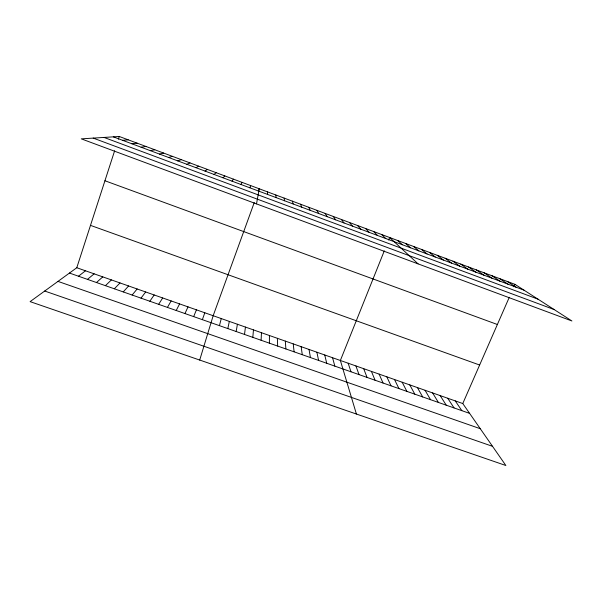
<?xml version="1.0" encoding="UTF-8"?>
<svg xmlns="http://www.w3.org/2000/svg" width="602" height="602" viewBox="0 0 602 602"><rect width="100%" height="100%" fill="white"/><g stroke="black" fill="none" stroke-linecap="round" stroke-linejoin="round"><path stroke-width="0.9" d="M269.395 343.17L269.433 335.51M261.118 340.265L261.449 332.703M267.446 194.378L267.559 191.895M252.825 337.361L253.457 329.888M244.51 334.441L245.435 327.067M236.18 331.521L237.399 324.245M256.505 203.89L259.251 188.795L258.311 191.383M227.819 328.587L229.339 321.408M219.444 325.652L221.265 318.563M199.706 360.056L213.168 315.719L254.247 202.581M76.785 267.732L462.772 403.543L505.876 465.519L30.1 301.632L76.785 267.732L114.643 150.756M118.398 139.167L119.264 136.481L514.958 284.34L571.9 320.971L81.285 138.851L119.264 136.481M249.913 187.832L250.673 185.589M202.37 319.662L204.808 312.777M384.294 250.868L340.371 360.47L356.414 414.033M388.636 240.025L389.644 237.512L418.081 263.872M193.671 316.614L196.425 309.827M462.772 403.543L509.292 297.275M513.89 286.77L514.958 284.34M184.949 313.559L188.02 306.869M176.213 310.489L179.592 303.905M240.981 184.498L242.072 182.376M167.439 307.411L171.149 300.932M158.65 304.334L162.675 297.952M149.838 301.241L154.187 294.965M232.026 181.157L233.448 179.148M141.003 298.14L145.676 291.97M132.139 295.033L137.143 288.968M123.26 291.917L128.587 285.958M223.049 177.801L224.809 175.919M114.35 288.794L120.009 282.94M105.418 285.664L111.408 279.907M96.463 282.526L102.784 276.875M214.041 174.445L216.141 172.684M87.486 279.373L94.145 273.835M78.486 276.22L85.476 270.787M205.011 171.073L207.449 169.433M195.959 167.695L198.735 166.175M186.876 164.301L189.999 162.916M177.778 160.907L181.24 159.643M168.643 157.498L172.45 156.362M159.492 154.082L163.646 153.066M150.312 150.65L154.819 149.77M141.109 147.219L145.962 146.459M131.876 143.773L137.09 143.141M122.62 140.319L128.188 139.822M44.691 291.037L492.534 446.33M57.973 281.39L480.283 428.714M69.456 273.052L469.62 413.386M90.496 225.374L479.636 365.023M104.936 180.758L497.372 324.501M113.342 136.85L523.943 290.119M104.033 137.429L537.992 299.156M93.22 138.106L554.186 309.571M507.268 281.465L515.989 287.146M499.562 278.583L508.005 284.174M491.834 275.701L500.006 281.187M484.091 272.804L491.984 278.192M476.325 269.899L483.94 275.189M468.537 266.995L475.881 272.179M460.741 264.082L467.799 269.162M452.915 261.155L459.695 266.137M445.074 258.228L451.568 263.104M437.218 255.286L443.426 260.064M429.331 252.343L435.261 257.016M421.438 249.394L427.074 253.961M413.514 246.436L418.864 250.899M405.582 243.471L410.639 247.828M397.621 240.491L402.384 244.743M381.645 234.524L385.822 238.565M373.631 231.529L377.507 235.457M365.587 228.527L369.176 232.349M357.535 225.517L360.816 229.227M349.453 222.499L352.441 226.104M341.357 219.474L344.035 222.966M333.237 216.442L335.615 219.82M455.255 400.894L461.847 410.654M447.722 398.246L454.051 407.923M325.103 213.394L327.172 216.667M440.175 395.589L446.24 405.184M432.605 392.925L438.406 402.437M425.02 390.254L430.558 399.683M417.419 387.583L422.687 396.929M316.945 210.346L318.706 213.514M409.796 384.904L414.801 394.159M402.151 382.21L406.892 391.383M394.498 379.516L398.96 388.606M308.766 207.291L310.218 210.339M386.823 376.814L391.014 385.822M379.125 374.105L383.045 383.022M371.411 371.396L375.061 380.223M300.564 204.228L301.707 207.163M363.676 368.672L367.054 377.416M355.925 365.948L359.025 374.602M348.159 363.217L350.974 371.78M292.346 201.158L293.174 203.98M332.567 357.723L334.825 366.114M324.741 354.977L326.713 363.269M316.893 352.215L318.586 360.417M284.099 198.081L284.618 200.79M309.029 349.446L310.436 357.565M301.15 346.669L302.272 354.698M293.249 343.892L294.085 351.824M275.836 194.988L276.047 197.584M285.325 341.108L285.875 348.949M277.387 338.309L277.642 346.06"/></g></svg>
